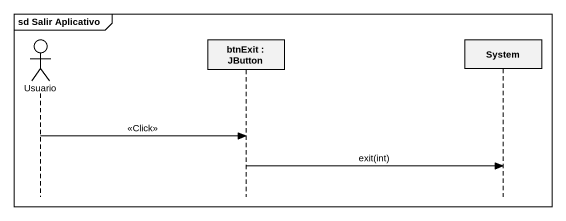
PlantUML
@startuml
mainframe sd Salir Aplicativo
hide footbox
actor Usuario
participant "btnExit : JButton" as btnExit
participant System

Usuario -> btnExit : <<Click>>
btnExit -> System : exit(int)
@enduml
